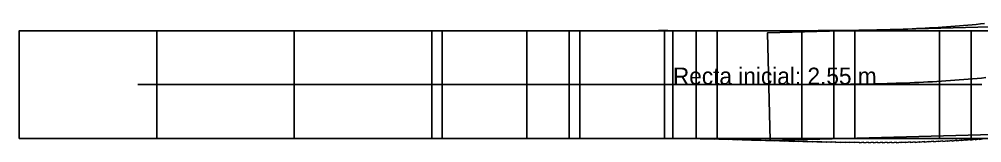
# Model space of a CAD drawing. Header units: metres. Extents: x -10.8 to 30.9, y -1.4 to 32.7.
# Drawn here: x -10.8 to 11.95, y -1.38 to 1.55 of the extents above; entities that cross this region are included whole.
import ezdxf

# ---------------------------------------------------------------- set-up
doc = ezdxf.new("R2010")
doc.units = ezdxf.units.M
for name, color, linetype in [('0_ACOTACIONES_ANCHURA', 2, 'Continuous'), ('0_BARRIDO_ENVOLVENTE', 1, 'Continuous'), ('0_HUELLA_EJE_REFERENCIA', 3, 'Continuous'), ('0_HUELLA_EJE_REMOLQUE', 4, 'Continuous'), ('0_SILUETAS_VEHICULO', 7, 'Continuous')]:
    doc.layers.add(name, color=color, linetype=linetype)

msp = doc.modelspace()

# ---------------------------------------------------------------- linework, layer by layer
at = {"layer": '0_ACOTACIONES_ANCHURA', "color": 2}
msp.add_line((4.65, -1.275), (4.65, 1.276), dxfattribs=at)
at = {"layer": '0_BARRIDO_ENVOLVENTE', "color": 1}
msp.add_lwpolyline([(11.999, -1.277), (11.903, -1.297), (11.9, -1.283), (11.795, -1.305), (11.792, -1.291), (11.686, -1.312), (11.683, -1.298), (11.577, -1.319), (11.574, -1.305), (11.468, -1.325), (11.466, -1.312), (11.359, -1.331), (11.357, -1.318), (11.25, -1.337), (11.248, -1.324), (11.141, -1.342), (11.139, -1.329), (11.031, -1.347), (11.029, -1.334), (10.922, -1.351), (10.92, -1.338), (10.813, -1.355), (10.811, -1.343), (10.703, -1.359), (10.701, -1.346), (10.594, -1.362), (10.592, -1.35), (10.484, -1.365), (10.482, -1.353), (10.374, -1.368), (10.373, -1.356), (10.264, -1.37), (10.263, -1.358), (10.155, -1.372), (10.153, -1.36), (10.045, -1.374), (10.043, -1.362), (9.935, -1.375), (9.933, -1.364), (9.825, -1.376), (9.823, -1.365), (9.715, -1.377), (9.713, -1.366), (9.604, -1.377), (9.603, -1.366), (9.494, -1.377), (9.493, -1.367), (9.384, -1.377), (9.383, -1.367), (9.274, -1.377), (9.273, -1.367), (9.163, -1.376), (9.162, -1.366), (9.053, -1.376), (9.052, -1.365), (8.943, -1.374), (8.942, -1.365), (8.832, -1.373), (8.831, -1.363), (8.722, -1.372), (8.721, -1.362), (8.611, -1.37), (8.61, -1.361), (8.501, -1.368), (8.5, -1.359), (8.39, -1.366), (8.389, -1.357), (8.279, -1.364), (8.279, -1.355), (8.169, -1.361), (8.168, -1.353), (8.058, -1.359), (8.058, -1.35), (7.947, -1.356), (7.947, -1.348), (7.837, -1.353), (7.836, -1.345), (7.726, -1.35), (7.726, -1.342), (7.615, -1.347), (7.615, -1.34), (7.505, -1.344), (7.504, -1.337), (7.394, -1.341), (7.394, -1.334), (7.283, -1.337), (7.283, -1.331), (7.172, -1.334), (7.172, -1.327), (7.062, -1.331), (7.061, -1.324), (6.951, -1.327), (6.951, -1.321), (6.84, -1.324), (6.84, -1.318), (6.73, -1.32), (6.729, -1.315), (6.619, -1.317), (6.619, -1.312), (6.508, -1.314), (6.508, -1.308), (6.398, -1.31), (6.398, -1.305), (6.287, -1.307), (6.287, -1.302), (6.176, -1.304), (6.176, -1.299), (6.066, -1.301), (6.066, -1.296), (5.956, -1.297), (5.955, -1.294), (5.845, -1.295), (5.845, -1.291), (5.735, -1.292), (5.735, -1.288), (5.624, -1.289), (5.624, -1.286), (5.514, -1.287), (5.514, -1.284), (5.404, -1.284), (5.404, -1.282), (5.294, -1.282), (5.294, -1.28), (5.184, -1.28), (5.184, -1.278), (5.074, -1.278), (5.074, -1.277), (4.965, -1.277), (4.965, -1.276), (4.855, -1.276), (4.855, -1.275), (4.85, -1.275), (4.85, -1.275), (4.8, -1.275), (4.8, -1.275), (4.75, -1.275), (4.75, -1.275), (4.7, -1.275), (4.7, -1.275), (4.65, -1.275), (4.65, -1.275), (4.6, -1.275), (4.6, -1.275), (4.55, -1.275), (4.55, -1.275), (4.5, -1.275), (4.5, -1.275), (4.45, -1.275), (4.45, -1.275), (4.4, -1.275), (4.4, -1.275), (4.35, -1.275), (4.35, -1.275), (4.3, -1.275), (4.3, -1.275), (4.25, -1.275), (4.25, -1.275), (4.2, -1.275), (4.2, -1.275), (4.2, -1.275), (4.15, -1.275), (4.15, -1.275), (4.15, -1.275), (4.1, -1.275), (4.1, -1.275), (4.1, -1.275), (4.05, -1.275), (4.05, -1.275), (4.05, -1.275), (4, -1.275), (4, -1.275), (4, -1.275), (3.95, -1.275), (3.95, -1.275), (3.95, -1.275), (3.9, -1.275), (3.9, -1.275), (3.9, -1.275), (3.85, -1.275), (3.85, -1.275), (3.85, -1.275), (3.8, -1.275), (3.8, -1.275), (3.8, -1.275), (3.75, -1.275), (3.75, -1.275), (3.75, -1.275), (3.7, -1.275), (3.7, -1.275), (3.7, -1.275), (3.65, -1.275), (3.65, -1.275), (3.65, -1.275), (3.6, -1.275), (3.6, -1.275), (3.6, -1.275), (3.55, -1.275), (3.55, -1.275), (3.55, -1.275), (3.5, -1.275), (3.5, -1.275), (3.5, -1.275), (3.45, -1.275), (3.45, -1.275), (3.45, -1.275), (3.4, -1.275), (3.4, -1.275), (3.4, -1.275), (3.35, -1.275), (3.35, -1.275), (3.35, -1.275), (3.3, -1.275), (3.3, -1.275), (3.3, -1.275), (3.25, -1.275), (3.25, -1.275), (3.25, -1.275), (3.2, -1.275), (3.2, -1.275), (3.2, -1.275), (3.15, -1.275), (3.15, -1.275), (3.15, -1.275), (3.1, -1.275), (3.1, -1.275), (3.1, -1.275), (3.05, -1.275), (3.05, -1.275), (3.05, -1.275), (3, -1.275), (3, -1.275), (3, -1.275), (2.95, -1.275), (2.95, -1.275), (2.95, -1.275), (2.9, -1.275), (2.9, -1.275), (2.9, -1.275), (2.85, -1.275), (2.85, -1.275), (2.85, -1.275), (2.8, -1.275), (2.8, -1.275), (2.8, -1.275), (2.75, -1.275), (2.75, -1.275), (2.75, -1.275), (2.7, -1.275), (2.7, -1.275), (2.7, -1.275), (2.65, -1.275), (2.65, -1.275), (2.65, -1.275), (2.6, -1.275), (2.6, -1.275), (2.6, -1.275), (2.55, -1.275), (2.55, -1.275), (2.55, -1.275), (2.5, -1.275), (2.5, -1.275), (2.5, -1.275), (2.45, -1.275), (2.45, -1.275), (2.45, -1.275), (2.4, -1.275), (2.4, -1.275), (2.4, -1.275), (2.35, -1.275), (2.35, -1.275), (2.35, -1.275), (2.3, -1.275), (2.3, -1.275), (2.3, -1.275), (2.25, -1.275), (2.25, -1.275), (2.25, -1.275), (2.2, -1.275), (2.2, -1.275), (2.2, -1.275), (2.15, -1.275), (2.15, -1.275), (2.15, -1.275), (2.1, -1.275), (2.1, -1.275), (2.1, -1.275), (2.05, -1.275), (2.05, -1.275), (2.05, -1.275), (2, -1.275), (2, -1.275), (2, -1.275), (1.95, -1.275), (1.95, -1.275), (1.95, -1.275), (1.9, -1.275), (1.9, -1.275), (1.9, -1.275), (1.85, -1.275), (1.85, -1.275), (1.85, -1.275), (1.8, -1.275), (1.8, -1.275), (1.8, -1.275), (1.75, -1.275), (1.75, -1.275), (1.75, -1.275), (1.7, -1.275), (1.7, -1.275), (1.7, -1.275), (1.65, -1.275), (1.65, -1.275), (1.65, -1.275), (1.6, -1.275), (1.6, -1.275), (1.6, -1.275), (1.55, -1.275), (1.55, -1.275), (1.55, -1.275), (1.5, -1.275), (1.5, -1.275), (1.5, -1.275), (1.45, -1.275), (1.45, -1.275), (1.45, -1.275), (1.4, -1.275), (1.4, -1.275), (1.4, -1.275), (1.35, -1.275), (1.35, -1.275), (1.35, -1.275), (1.3, -1.275), (1.3, -1.275), (1.3, -1.275), (1.25, -1.275), (1.25, -1.275), (1.25, -1.275), (1.2, -1.275), (1.2, -1.275), (1.2, -1.275), (1.15, -1.275), (1.15, -1.275), (1.1, -1.275), (1.1, -1.275), (1.05, -1.275), (1.05, -1.275), (1, -1.275), (1, -1.275), (0.95, -1.275), (0.95, -1.275), (0.9, -1.275), (0.9, -1.275), (0.85, -1.275), (0.85, -1.275), (0.8, -1.275), (0.8, -1.275), (0.75, -1.275), (0.75, -1.275), (0.7, -1.275), (0.7, -1.275), (0.65, -1.275), (0.65, -1.275), (0.6, -1.275), (0.6, -1.275), (0.55, -1.275), (0.55, -1.275), (0.5, -1.275), (0.5, -1.275), (0.45, -1.275), (0.45, -1.275), (0.4, -1.275), (0.4, -1.275), (0.35, -1.275), (0.35, -1.275), (0.3, -1.275), (0.3, -1.275), (0.25, -1.275), (0.25, -1.275), (0.2, -1.275), (0.2, -1.275), (0.15, -1.275), (0.15, -1.275), (0.1, -1.275), (0.1, -1.275), (0.05, -1.275), (0.05, -1.275), (0, -1.275), (0, -1.275), (-0.05, -1.275), (-0.05, -1.275), (-0.1, -1.275), (-0.1, -1.275), (-0.15, -1.275), (-0.15, -1.275), (-0.2, -1.275), (-0.2, -1.275), (-0.25, -1.275), (-0.25, -1.275), (-0.3, -1.275), (-0.3, -1.275), (-0.35, -1.275), (-0.35, -1.275), (-0.4, -1.275), (-0.4, -1.275), (-0.45, -1.275), (-0.45, -1.275), (-0.5, -1.275), (-0.5, -1.275), (-0.55, -1.275), (-0.55, -1.275), (-0.6, -1.275), (-0.6, -1.275), (-0.65, -1.275), (-0.65, -1.275), (-0.7, -1.275), (-0.7, -1.275), (-0.75, -1.275), (-0.75, -1.275), (-0.8, -1.275), (-0.8, -1.275), (-0.85, -1.275), (-0.9, -1.275), (-0.95, -1.275), (-1, -1.275), (-1.05, -1.275), (-1.1, -1.275), (-1.15, -1.275), (-1.2, -1.275), (-1.25, -1.275), (-1.3, -1.275), (-1.35, -1.275), (-1.4, -1.275), (-1.45, -1.275), (-1.5, -1.275), (-1.55, -1.275), (-1.6, -1.275), (-1.65, -1.275), (-1.7, -1.275), (-1.75, -1.275), (-1.8, -1.275), (-1.85, -1.275), (-1.9, -1.275), (-1.95, -1.275), (-2, -1.275), (-2.05, -1.275), (-2.1, -1.275), (-2.15, -1.275), (-2.2, -1.275), (-2.25, -1.275), (-2.3, -1.275), (-2.35, -1.275), (-2.4, -1.275), (-2.45, -1.275), (-2.5, -1.275), (-2.55, -1.275), (-2.6, -1.275), (-2.65, -1.275), (-2.7, -1.275), (-2.75, -1.275), (-2.8, -1.275), (-2.85, -1.275), (-2.9, -1.275), (-2.95, -1.275), (-3, -1.275), (-3.05, -1.275), (-3.1, -1.275), (-3.15, -1.275), (-3.2, -1.275), (-3.25, -1.275), (-3.3, -1.275), (-3.35, -1.275), (-3.4, -1.275), (-3.45, -1.275), (-3.5, -1.275), (-3.55, -1.275), (-3.6, -1.275), (-3.65, -1.275), (-3.7, -1.275), (-3.75, -1.275), (-3.8, -1.275), (-3.85, -1.275), (-3.9, -1.275), (-3.95, -1.275), (-4, -1.275), (-4.05, -1.275), (-4.1, -1.275), (-4.15, -1.275), (-4.2, -1.275), (-4.25, -1.275), (-4.3, -1.275), (-4.35, -1.275), (-4.4, -1.275), (-4.45, -1.275), (-4.5, -1.275), (-4.55, -1.275), (-4.6, -1.275), (-4.65, -1.275), (-4.7, -1.275), (-4.75, -1.275), (-4.8, -1.275), (-4.85, -1.275), (-4.9, -1.275), (-4.95, -1.275), (-5, -1.275), (-5.05, -1.275), (-5.1, -1.275), (-5.15, -1.275), (-5.2, -1.275), (-5.25, -1.275), (-5.3, -1.275), (-5.35, -1.275), (-5.4, -1.275), (-5.45, -1.275), (-5.5, -1.275), (-5.55, -1.275), (-5.6, -1.275), (-5.65, -1.275), (-5.7, -1.275), (-5.75, -1.275), (-5.8, -1.275), (-5.85, -1.275), (-5.9, -1.275), (-5.95, -1.275), (-6, -1.275), (-6.05, -1.275), (-6.1, -1.275), (-6.15, -1.275), (-6.2, -1.275), (-6.25, -1.275), (-6.3, -1.275), (-6.35, -1.275), (-6.4, -1.275), (-6.45, -1.275), (-6.5, -1.275), (-6.55, -1.275), (-6.6, -1.275), (-6.65, -1.275), (-6.7, -1.275), (-6.75, -1.275), (-6.8, -1.275), (-6.85, -1.275), (-6.9, -1.275), (-6.95, -1.275), (-7, -1.275), (-7.05, -1.275), (-7.1, -1.275), (-7.15, -1.275), (-7.2, -1.275), (-7.25, -1.275), (-7.3, -1.275), (-7.35, -1.275), (-7.4, -1.275), (-7.45, -1.275), (-7.5, -1.275), (-7.55, -1.275), (-7.6, -1.275), (-7.65, -1.275), (-7.7, -1.275), (-7.75, -1.275), (-7.8, -1.275), (-7.85, -1.275), (-7.9, -1.275), (-7.95, -1.275), (-8, -1.275), (-8.05, -1.275), (-8.1, -1.275), (-8.15, -1.275), (-8.2, -1.275), (-8.25, -1.275), (-8.3, -1.275), (-8.35, -1.275), (-8.4, -1.275), (-8.45, -1.275), (-8.5, -1.275), (-8.55, -1.275), (-8.6, -1.275), (-8.65, -1.275), (-8.7, -1.275), (-8.75, -1.275), (-8.8, -1.275), (-8.85, -1.275), (-8.9, -1.275), (-8.95, -1.275), (-9, -1.275), (-9.05, -1.275), (-9.1, -1.275), (-9.15, -1.275), (-9.2, -1.275), (-9.25, -1.275), (-9.3, -1.275), (-9.35, -1.275), (-9.4, -1.275), (-9.45, -1.275), (-9.5, -1.275), (-9.55, -1.275), (-9.6, -1.275), (-9.65, -1.275), (-9.7, -1.275), (-9.75, -1.275), (-9.8, -1.275), (-9.85, -1.275), (-9.9, -1.275), (-9.95, -1.275), (-10, -1.275), (-10.05, -1.275), (-10.1, -1.275), (-10.15, -1.275), (-10.2, -1.275), (-10.25, -1.275), (-10.3, -1.275), (-10.35, -1.275), (-10.4, -1.275), (-10.45, -1.275), (-10.5, -1.275), (-10.55, -1.275), (-10.6, -1.275), (-10.65, -1.275), (-10.7, -1.275), (-10.75, -1.275), (-10.8, -1.275), (-10.8, 1.275), (-10.75, 1.275), (-10.7, 1.275), (-10.65, 1.275), (-10.6, 1.275), (-10.55, 1.275), (-10.5, 1.275), (-10.45, 1.275), (-10.4, 1.275), (-10.35, 1.275), (-10.3, 1.275), (-10.25, 1.275), (-10.2, 1.275), (-10.15, 1.275), (-10.1, 1.275), (-10.05, 1.275), (-10, 1.275), (-9.95, 1.275), (-9.9, 1.275), (-9.85, 1.275), (-9.8, 1.275), (-9.75, 1.275), (-9.7, 1.275), (-9.65, 1.275), (-9.6, 1.275), (-9.55, 1.275), (-9.5, 1.275), (-9.45, 1.275), (-9.4, 1.275), (-9.35, 1.275), (-9.3, 1.275), (-9.25, 1.275), (-9.2, 1.275), (-9.15, 1.275), (-9.1, 1.275), (-9.05, 1.275), (-9, 1.275), (-8.95, 1.275), (-8.9, 1.275), (-8.85, 1.275), (-8.8, 1.275), (-8.75, 1.275), (-8.7, 1.275), (-8.65, 1.275), (-8.6, 1.275), (-8.55, 1.275), (-8.5, 1.275), (-8.45, 1.275), (-8.4, 1.275), (-8.35, 1.275), (-8.3, 1.275), (-8.25, 1.275), (-8.2, 1.275), (-8.15, 1.275), (-8.1, 1.275), (-8.05, 1.275), (-8, 1.275), (-7.95, 1.275), (-7.9, 1.275), (-7.85, 1.275), (-7.8, 1.275), (-7.75, 1.275), (-7.7, 1.275), (-7.65, 1.275), (-7.6, 1.275), (-7.55, 1.275), (-7.5, 1.275), (-7.45, 1.275), (-7.4, 1.275), (-7.35, 1.275), (-7.3, 1.275), (-7.25, 1.275), (-7.2, 1.275), (-7.15, 1.275), (-7.1, 1.275), (-7.05, 1.275), (-7, 1.275), (-6.95, 1.275), (-6.9, 1.275), (-6.85, 1.275), (-6.8, 1.275), (-6.75, 1.275), (-6.7, 1.275), (-6.65, 1.275), (-6.6, 1.275), (-6.55, 1.275), (-6.5, 1.275), (-6.45, 1.275), (-6.4, 1.275), (-6.35, 1.275), (-6.3, 1.275), (-6.25, 1.275), (-6.2, 1.275), (-6.15, 1.275), (-6.1, 1.275), (-6.1, 1.275), (-6.05, 1.275), (-6, 1.275), (-5.95, 1.275), (-5.9, 1.275), (-5.85, 1.275), (-5.8, 1.275), (-5.75, 1.275), (-5.7, 1.275), (-5.65, 1.275), (-5.6, 1.275), (-5.55, 1.275), (-5.5, 1.275), (-5.45, 1.275), (-5.4, 1.275), (-5.35, 1.275), (-5.3, 1.275), (-5.25, 1.275), (-5.2, 1.275), (-5.15, 1.275), (-5.1, 1.275), (-5.05, 1.275), (-5, 1.275), (-4.95, 1.275), (-4.9, 1.275), (-4.85, 1.275), (-4.8, 1.275), (-4.75, 1.275), (-4.7, 1.275), (-4.65, 1.275), (-4.6, 1.275), (-4.55, 1.275), (-4.5, 1.275), (-4.45, 1.275), (-4.4, 1.275), (-4.35, 1.275), (-4.3, 1.275), (-4.25, 1.275), (-4.2, 1.275), (-4.15, 1.275), (-4.1, 1.275), (-4.05, 1.275), (-4, 1.275), (-3.95, 1.275), (-3.9, 1.275), (-3.85, 1.275), (-3.8, 1.275), (-3.75, 1.275), (-3.7, 1.275), (-3.65, 1.275), (-3.6, 1.275), (-3.55, 1.275), (-3.5, 1.275), (-3.45, 1.275), (-3.4, 1.275), (-3.35, 1.275), (-3.3, 1.275), (-3.25, 1.275), (-3.2, 1.275), (-3.15, 1.275), (-3.1, 1.275), (-3.05, 1.275), (-3, 1.275), (-2.95, 1.275), (-2.9, 1.275), (-2.85, 1.275), (-2.8, 1.275), (-2.75, 1.275), (-2.7, 1.275), (-2.65, 1.275), (-2.6, 1.275), (-2.55, 1.275), (-2.5, 1.275), (-2.45, 1.275), (-2.4, 1.275), (-2.35, 1.275), (-2.3, 1.275), (-2.25, 1.275), (-2.2, 1.275), (-2.15, 1.275), (-2.1, 1.275), (-2.05, 1.275), (-2, 1.275), (-1.95, 1.275), (-1.9, 1.275), (-1.85, 1.275), (-1.8, 1.275), (-1.75, 1.275), (-1.7, 1.275), (-1.65, 1.275), (-1.6, 1.275), (-1.55, 1.275), (-1.5, 1.275), (-1.45, 1.275), (-1.4, 1.275), (-1.35, 1.275), (-1.3, 1.275), (-1.25, 1.275), (-1.2, 1.275), (-1.15, 1.275), (-1.1, 1.275), (-1.05, 1.275), (-1, 1.275), (-0.95, 1.275), (-0.9, 1.275), (-0.85, 1.275), (-0.8, 1.275), (-0.8, 1.275), (-0.75, 1.275), (-0.75, 1.275), (-0.7, 1.275), (-0.7, 1.275), (-0.65, 1.275), (-0.65, 1.275), (-0.6, 1.275), (-0.6, 1.275), (-0.55, 1.275), (-0.55, 1.275), (-0.5, 1.275), (-0.5, 1.275), (-0.45, 1.275), (-0.45, 1.275), (-0.4, 1.275), (-0.4, 1.275), (-0.35, 1.275), (-0.35, 1.275), (-0.3, 1.275), (-0.3, 1.275), (-0.25, 1.275), (-0.25, 1.275), (-0.2, 1.275), (-0.2, 1.275), (-0.15, 1.275), (-0.15, 1.275), (-0.1, 1.275), (-0.1, 1.275), (-0.05, 1.275), (-0.05, 1.275), (0, 1.275), (0, 1.275), (0.05, 1.275), (0.05, 1.275), (0.1, 1.275), (0.1, 1.275), (0.15, 1.275), (0.15, 1.275), (0.2, 1.275), (0.2, 1.275), (0.25, 1.275), (0.25, 1.275), (0.3, 1.275), (0.3, 1.275), (0.35, 1.275), (0.35, 1.275), (0.4, 1.275), (0.4, 1.275), (0.45, 1.275), (0.45, 1.275), (0.5, 1.275), (0.5, 1.275), (0.55, 1.275), (0.55, 1.275), (0.6, 1.275), (0.6, 1.275), (0.65, 1.275), (0.65, 1.275), (0.7, 1.275), (0.7, 1.275), (0.75, 1.275), (0.75, 1.275), (0.8, 1.275), (0.8, 1.275), (0.85, 1.275), (0.85, 1.275), (0.9, 1.275), (0.9, 1.275), (0.95, 1.275), (0.95, 1.275), (1, 1.275), (1, 1.275), (1.05, 1.275), (1.05, 1.275), (1.1, 1.275), (1.1, 1.275), (1.15, 1.275), (1.15, 1.275), (1.2, 1.275), (1.2, 1.275), (1.2, 1.275), (1.25, 1.275), (1.25, 1.275), (1.25, 1.275), (1.3, 1.275), (1.3, 1.275), (1.3, 1.275), (1.35, 1.275), (1.35, 1.275), (1.35, 1.275), (1.4, 1.275), (1.4, 1.275), (1.4, 1.275), (1.45, 1.275), (1.45, 1.275), (1.45, 1.275), (1.5, 1.275), (1.5, 1.275), (1.5, 1.275), (1.55, 1.275), (1.55, 1.275), (1.55, 1.275), (1.6, 1.275), (1.6, 1.275), (1.6, 1.275), (1.65, 1.275), (1.65, 1.275), (1.65, 1.275), (1.7, 1.275), (1.7, 1.275), (1.7, 1.275), (1.75, 1.275), (1.75, 1.275), (1.75, 1.275), (1.8, 1.275), (1.8, 1.275), (1.8, 1.275), (1.85, 1.275), (1.85, 1.275), (1.85, 1.275), (1.9, 1.275), (1.9, 1.275), (1.9, 1.275), (1.95, 1.275), (1.95, 1.275), (1.95, 1.275), (2, 1.275), (2, 1.275), (2, 1.275), (2.05, 1.275), (2.05, 1.275), (2.05, 1.275), (2.1, 1.275), (2.1, 1.275), (2.1, 1.275), (2.15, 1.275), (2.15, 1.275), (2.15, 1.275), (2.2, 1.275), (2.2, 1.275), (2.2, 1.275), (2.25, 1.275), (2.25, 1.275), (2.25, 1.275), (2.3, 1.275), (2.3, 1.275), (2.3, 1.275), (2.35, 1.275), (2.35, 1.275), (2.35, 1.275), (2.4, 1.275), (2.4, 1.275), (2.4, 1.275), (2.45, 1.275), (2.45, 1.275), (2.45, 1.275), (2.5, 1.275), (2.5, 1.275), (2.5, 1.275), (2.55, 1.275), (2.55, 1.275), (2.55, 1.275), (2.6, 1.275), (2.6, 1.275), (2.6, 1.275), (2.65, 1.275), (2.65, 1.275), (2.65, 1.275), (2.7, 1.275), (2.7, 1.275), (2.7, 1.275), (2.75, 1.275), (2.75, 1.275), (2.75, 1.275), (2.8, 1.275), (2.8, 1.275), (2.8, 1.275), (2.85, 1.275), (2.85, 1.275), (2.85, 1.275), (2.9, 1.275), (2.9, 1.275), (2.9, 1.275), (2.95, 1.275), (2.95, 1.275), (2.95, 1.275), (3, 1.275), (3, 1.275), (3, 1.275), (3.05, 1.275), (3.05, 1.275), (3.05, 1.275), (3.1, 1.275), (3.1, 1.275), (3.1, 1.275), (3.15, 1.275), (3.15, 1.275), (3.15, 1.275), (3.2, 1.275), (3.2, 1.275), (3.2, 1.275), (3.25, 1.275), (3.25, 1.275), (3.25, 1.275), (3.3, 1.275), (3.3, 1.275), (3.3, 1.275), (3.35, 1.275), (3.35, 1.275), (3.35, 1.275), (3.4, 1.275), (3.4, 1.275), (3.4, 1.275), (3.45, 1.275), (3.45, 1.275), (3.45, 1.275), (3.5, 1.275), (3.5, 1.275), (3.5, 1.275), (3.55, 1.275), (3.55, 1.275), (3.55, 1.275), (3.6, 1.275), (3.6, 1.275), (3.6, 1.275), (3.65, 1.275), (3.65, 1.275), (3.65, 1.275), (3.7, 1.275), (3.7, 1.275), (3.7, 1.275), (3.75, 1.275), (3.75, 1.275), (3.75, 1.275), (3.8, 1.275), (3.8, 1.275), (3.8, 1.275), (3.85, 1.275), (3.85, 1.275), (3.85, 1.275), (3.9, 1.275), (3.9, 1.275), (3.9, 1.275), (3.95, 1.275), (3.95, 1.275), (3.95, 1.275), (4, 1.275), (4, 1.275), (4, 1.275), (4.05, 1.275), (4.05, 1.275), (4.05, 1.275), (4.1, 1.275), (4.1, 1.275), (4.1, 1.275), (4.15, 1.275), (4.15, 1.275), (4.15, 1.275), (4.2, 1.275), (4.2, 1.275), (4.2, 1.275), (4.25, 1.275), (4.25, 1.275), (4.3, 1.275), (4.3, 1.275), (4.309, 1.275), (4.309, 1.276), (4.419, 1.276), (4.419, 1.276), (4.528, 1.276), (4.528, 1.276), (7.048, 1.275), (7.05, 1.275), (7.05, 1.275), (7.05, 1.275), (7.1, 1.275), (7.1, 1.275), (7.1, 1.275), (7.15, 1.275), (7.15, 1.275), (7.15, 1.275), (7.2, 1.275), (7.2, 1.275), (7.2, 1.275), (7.25, 1.275), (7.25, 1.275), (7.25, 1.275), (7.3, 1.275), (7.3, 1.275), (7.3, 1.275), (7.35, 1.275), (7.35, 1.275), (7.35, 1.275), (7.4, 1.275), (7.4, 1.275), (7.4, 1.275), (7.45, 1.275), (7.45, 1.275), (7.45, 1.275), (7.5, 1.275), (7.5, 1.275), (7.5, 1.275), (7.55, 1.275), (7.55, 1.275), (7.55, 1.275), (7.6, 1.275), (7.6, 1.275), (7.65, 1.275), (7.65, 1.275), (7.65, 1.275), (7.7, 1.275), (7.7, 1.275), (7.7, 1.275), (7.75, 1.275), (7.75, 1.275), (7.75, 1.275), (7.8, 1.275), (7.8, 1.275), (7.8, 1.275), (7.83, 1.275), (7.871, 1.275), (7.979, 1.275), (8.087, 1.276), (8.194, 1.276), (8.302, 1.276), (8.409, 1.277), (8.516, 1.278), (8.623, 1.279), (8.73, 1.28), (8.836, 1.281), (8.942, 1.282), (9.048, 1.284), (9.154, 1.286), (9.259, 1.288), (9.365, 1.29), (9.47, 1.292), (9.575, 1.295), (9.679, 1.298), (9.784, 1.301), (9.888, 1.304), (9.992, 1.307), (10.096, 1.311), (10.199, 1.315), (10.302, 1.32), (10.405, 1.325), (10.508, 1.33), (10.61, 1.335), (10.712, 1.34), (10.814, 1.346), (10.916, 1.353), (11.018, 1.359), (11.119, 1.366), (11.22, 1.373), (11.32, 1.381), (11.421, 1.389), (11.521, 1.397), (11.621, 1.406), (11.72, 1.415), (11.82, 1.424), (11.919, 1.434), (12.018, 1.444)], dxfattribs=at)
at = {"layer": '0_HUELLA_EJE_REFERENCIA', "color": 3}
msp.add_lwpolyline([(0, 0), (0.05, 0), (0.1, 0), (0.15, 0), (0.2, 0), (0.25, 0), (0.3, 0), (0.35, 0), (0.4, 0), (0.45, 0), (0.5, 0), (0.55, 0), (0.6, 0), (0.65, 0), (0.7, 0), (0.75, 0), (0.8, 0), (0.85, 0), (0.9, 0), (0.95, 0), (1, 0), (1.05, 0), (1.1, 0), (1.15, 0), (1.2, 0), (1.25, 0), (1.3, 0), (1.35, 0), (1.4, 0), (1.45, 0), (1.5, 0), (1.55, 0), (1.6, 0), (1.65, 0), (1.7, 0), (1.75, 0), (1.8, 0), (1.85, 0), (1.9, 0), (1.95, 0), (2, 0), (2.05, 0), (2.1, 0), (2.15, 0), (2.2, 0), (2.25, 0), (2.3, 0), (2.35, 0), (2.4, 0), (2.45, 0), (2.5, 0), (2.55, 0), (2.6, 0), (2.65, 0), (2.7, 0), (2.75, 0), (2.8, 0), (2.85, 0), (2.9, 0), (2.95, 0), (3, 0), (3.05, 0), (3.1, 0), (3.15, 0), (3.2, 0), (3.25, 0), (3.3, 0), (3.35, 0), (3.4, 0), (3.45, 0), (3.5, 0), (3.55, 0), (3.6, 0), (3.65, 0), (3.7, 0), (3.75, 0), (3.8, 0), (3.85, 0), (3.9, 0), (3.95, 0), (4, 0), (4.05, 0), (4.1, 0), (4.15, 0), (4.2, 0), (4.25, 0), (4.3, 0), (4.35, 0), (4.4, 0), (4.45, 0), (4.5, 0), (4.55, 0), (4.6, 0), (4.65, 0), (4.7, 0), (4.75, 0), (4.8, 0), (4.85, 0), (4.9, 0), (4.95, 0), (5, 0), (5.05, 0), (5.1, 0), (5.15, 0), (5.2, 0), (5.25, 0), (5.3, 0), (5.35, 0), (5.4, 0), (5.45, 0), (5.5, 0), (5.55, 0), (5.6, 0), (5.65, 0), (5.7, 0), (5.75, 0), (5.8, 0), (5.85, 0), (5.9, 0), (5.95, 0), (6, 0), (6.05, 0), (6.1, 0), (6.15, 0), (6.2, 0), (6.25, 0), (6.3, 0), (6.35, 0), (6.4, 0), (6.45, 0), (6.5, 0), (6.55, 0), (6.6, 0), (6.65, 0), (6.7, 0), (6.75, 0), (6.8, 0), (6.85, 0), (6.9, 0), (6.95, 0), (7, 0), (7.05, 0), (7.1, 0), (7.15, 0), (7.2, 0), (7.25, 0), (7.3, 0), (7.35, 0), (7.4, 0), (7.45, 0), (7.5, 0), (7.55, 0), (7.6, 0), (7.65, 0), (7.7, 0), (7.75, 0), (7.8, 0), (7.85, 0), (7.9, 0), (7.95, 0), (8, 0), (8.05, 0), (8.1, 0), (8.15, 0), (8.2, 0), (8.25, 0), (8.3, 0), (8.35, 0), (8.4, 0), (8.45, 0), (8.5, 0), (8.55, 0), (8.6, 0), (8.65, 0), (8.7, 0), (8.75, 0), (8.8, 0), (8.85, 0), (8.9, 0), (8.95, 0), (9, 0), (9.05, 0), (9.1, 0), (9.15, 0), (9.2, 0), (9.25, 0), (9.3, 0), (9.35, 0), (9.4, 0), (9.45, 0), (9.5, 0), (9.55, 0), (9.6, 0), (9.65, 0), (9.7, 0), (9.75, 0), (9.8, 0), (9.85, 0), (9.9, 0), (9.95, 0), (10, 0), (10.05, 0), (10.1, 0), (10.15, 0), (10.2, 0), (10.25, 0), (10.3, 0), (10.35, 0), (10.4, 0), (10.45, 0), (10.5, 0), (10.55, 0), (10.6, 0), (10.65, 0), (10.7, 0), (10.75, 0), (10.8, 0), (10.85, 0), (10.9, 0), (10.95, 0), (11, 0), (11.05, 0), (11.1, 0), (11.15, 0), (11.2, 0), (11.25, 0), (11.3, 0), (11.35, 0), (11.4, 0), (11.45, 0), (11.5, 0), (11.55, 0), (11.6, 0), (11.65, 0), (11.7, 0), (11.75, 0), (11.8, 0), (11.85, 0), (11.9, 0), (11.95, 0)], dxfattribs=at)
at = {"layer": '0_HUELLA_EJE_REMOLQUE', "color": 4}
msp.add_lwpolyline([(-8, 0), (-7.95, 0), (-7.9, 0), (-7.85, 0), (-7.8, 0), (-7.75, 0), (-7.7, 0), (-7.65, 0), (-7.6, 0), (-7.55, 0), (-7.5, 0), (-7.45, 0), (-7.4, 0), (-7.35, 0), (-7.3, 0), (-7.25, 0), (-7.2, 0), (-7.15, 0), (-7.1, 0), (-7.05, 0), (-7, 0), (-6.95, 0), (-6.9, 0), (-6.85, 0), (-6.8, 0), (-6.75, 0), (-6.7, 0), (-6.65, 0), (-6.6, 0), (-6.55, 0), (-6.5, 0), (-6.45, 0), (-6.4, 0), (-6.35, 0), (-6.3, 0), (-6.25, 0), (-6.2, 0), (-6.15, 0), (-6.1, 0), (-6.05, 0), (-6, 0), (-5.95, 0), (-5.9, 0), (-5.85, 0), (-5.8, 0), (-5.75, 0), (-5.7, 0), (-5.65, 0), (-5.6, 0), (-5.55, 0), (-5.5, 0), (-5.45, 0), (-5.4, 0), (-5.35, 0), (-5.3, 0), (-5.25, 0), (-5.2, 0), (-5.15, 0), (-5.1, 0), (-5.05, 0), (-5, 0), (-4.95, 0), (-4.9, 0), (-4.85, 0), (-4.8, 0), (-4.75, 0), (-4.7, 0), (-4.65, 0), (-4.6, 0), (-4.55, 0), (-4.5, 0), (-4.45, 0), (-4.4, 0), (-4.35, 0), (-4.3, 0), (-4.25, 0), (-4.2, 0), (-4.15, 0), (-4.1, 0), (-4.05, 0), (-4, 0), (-3.95, 0), (-3.9, 0), (-3.85, 0), (-3.8, 0), (-3.75, 0), (-3.7, 0), (-3.65, 0), (-3.6, 0), (-3.55, 0), (-3.5, 0), (-3.45, 0), (-3.4, 0), (-3.35, 0), (-3.3, 0), (-3.25, 0), (-3.2, 0), (-3.15, 0), (-3.1, 0), (-3.05, 0), (-3, 0), (-2.95, 0), (-2.9, 0), (-2.85, 0), (-2.8, 0), (-2.75, 0), (-2.7, 0), (-2.65, 0), (-2.6, 0), (-2.55, 0), (-2.5, 0), (-2.45, 0), (-2.4, 0), (-2.35, 0), (-2.3, 0), (-2.25, 0), (-2.2, 0), (-2.15, 0), (-2.1, 0), (-2.05, 0), (-2, 0), (-1.95, 0), (-1.9, 0), (-1.85, 0), (-1.8, 0), (-1.75, 0), (-1.7, 0), (-1.65, 0), (-1.6, 0), (-1.55, 0), (-1.5, 0), (-1.45, 0), (-1.4, 0), (-1.35, 0), (-1.3, 0), (-1.25, 0), (-1.2, 0), (-1.15, 0), (-1.1, 0), (-1.05, 0), (-1, 0), (-0.95, 0), (-0.9, 0), (-0.85, 0), (-0.8, 0), (-0.75, 0), (-0.7, 0), (-0.65, 0), (-0.6, 0), (-0.55, 0), (-0.5, 0), (-0.45, 0), (-0.4, 0), (-0.35, 0), (-0.3, 0), (-0.25, 0), (-0.2, 0), (-0.15, 0), (-0.1, 0), (-0.05, 0), (0, 0), (0.05, 0), (0.1, 0), (0.15, 0), (0.2, 0), (0.25, 0), (0.3, 0), (0.35, 0), (0.4, 0), (0.45, 0), (0.5, 0), (0.55, 0), (0.6, 0), (0.65, 0), (0.7, 0), (0.75, 0), (0.8, 0), (0.85, 0), (0.9, 0), (0.95, 0), (1, 0), (1.05, 0), (1.1, 0), (1.15, 0), (1.2, 0), (1.25, 0), (1.3, 0), (1.35, 0), (1.4, 0), (1.45, 0), (1.5, 0), (1.55, 0), (1.6, 0), (1.65, 0), (1.7, 0), (1.75, 0), (1.8, 0), (1.85, 0), (1.9, 0), (1.95, 0), (2, 0), (2.05, 0), (2.1, 0), (2.15, 0), (2.2, 0), (2.25, 0), (2.3, 0), (2.35, 0), (2.4, 0), (2.45, 0), (2.5, 0), (2.55, 0), (2.6, 0), (2.65, 0), (2.7, 0), (2.75, 0), (2.8, 0), (2.85, 0), (2.9, 0), (2.95, 0), (3, 0), (3.05, 0), (3.1, 0), (3.15, 0), (3.2, 0), (3.25, 0), (3.3, 0), (3.35, 0), (3.4, 0), (3.45, 0), (3.5, 0), (3.55, 0), (3.6, 0), (3.65, 0), (3.7, 0), (3.75, 0), (3.8, 0), (3.85, 0), (3.9, 0), (3.95, 0), (4, 0), (4.05, 0), (4.1, 0), (4.15, 0), (4.2, 0), (4.25, 0), (4.3, 0), (4.35, 0), (4.4, 0), (4.45, 0), (4.5, 0), (4.55, 0), (4.6, 0), (4.65, 0), (4.7, 0), (4.75, 0), (4.8, 0), (4.85, 0), (4.9, 0), (4.95, 0), (5, 0), (5.05, 0), (5.1, 0), (5.15, 0), (5.2, 0), (5.25, 0), (5.3, 0), (5.35, 0), (5.4, 0), (5.45, 0), (5.5, 0), (5.55, 0), (5.6, 0), (5.65, 0), (5.7, 0), (5.75, 0), (5.8, 0), (5.85, 0), (5.9, 0), (5.95, 0), (6, 0), (6.05, 0), (6.1, 0), (6.15, 0), (6.2, 0), (6.25, 0), (6.3, 0), (6.35, 0), (6.4, 0), (6.45, 0), (6.5, 0), (6.55, 0), (6.6, 0), (6.65, 0), (6.7, 0), (6.75, 0), (6.8, 0), (6.85, 0), (6.9, 0), (6.95, 0), (7, 0), (7.109, 0), (7.218, 0), (7.327, 0), (7.436, 0), (7.546, 0), (7.655, 0), (7.764, 0), (7.873, 0), (7.982, 0), (8.091, 0.001), (8.2, 0.001), (8.308, 0.001), (8.417, 0.002), (8.526, 0.003), (8.634, 0.004), (8.743, 0.005), (8.851, 0.006), (8.96, 0.007), (9.068, 0.009), (9.176, 0.011), (9.284, 0.013), (9.392, 0.015), (9.5, 0.017), (9.608, 0.02), (9.715, 0.023), (9.823, 0.026), (9.93, 0.03), (10.038, 0.033), (10.145, 0.037), (10.252, 0.042), (10.358, 0.046), (10.465, 0.051), (10.572, 0.056), (10.678, 0.062), (10.784, 0.067), (10.89, 0.074), (10.996, 0.08), (11.102, 0.087), (11.208, 0.094), (11.313, 0.102), (11.418, 0.11), (11.523, 0.118), (11.628, 0.126), (11.733, 0.136), (11.838, 0.145), (11.942, 0.155), (12.046, 0.165)], dxfattribs=at)
at = {"layer": '0_SILUETAS_VEHICULO', "color": 8}
for points in [[(6.951, -1.327), (6.882, 1.222), (18.878, 1.546), (18.947, -1.003), (6.951, -1.327)], [(-10.8, -1.275), (-10.8, 1.275), (1.2, 1.275), (1.2, -1.275), (-10.8, -1.275)], [(-7.55, -1.275), (-7.55, 1.275), (4.45, 1.275), (4.45, -1.275), (-7.55, -1.275)], [(-4.3, -1.275), (-4.3, 1.275), (7.7, 1.275), (7.7, -1.275), (-4.3, -1.275)], [(-1.05, -1.275), (-1.05, 1.275), (10.95, 1.275), (10.95, -1.275), (-1.05, -1.275)], [(-0.8, -1.275), (-0.8, 1.275), (5.2, 1.275), (5.2, -1.275), (-0.8, -1.275)], [(2.2, -1.275), (2.2, 1.275), (14.2, 1.275), (14.2, -1.275), (2.2, -1.275)], [(2.45, -1.275), (2.45, 1.275), (8.45, 1.275), (8.45, -1.275), (2.45, -1.275)], [(5.7, -1.275), (5.7, 1.275), (11.7, 1.275), (11.7, -1.275), (5.7, -1.275)], [(8.95, -1.275), (8.95, 1.275), (14.95, 1.275), (14.95, -1.275), (8.95, -1.275)]]:
    msp.add_lwpolyline(points, close=True, dxfattribs=at)

# ---------------------------------------------------------------- texts
at = {"layer": '0_ACOTACIONES_ANCHURA', "color": 2}
msp.add_text('Recta inicial: 2.55 m', height=0.4, dxfattribs=at).set_placement((4.65, 0.001))

doc.saveas('drawing.dxf')
